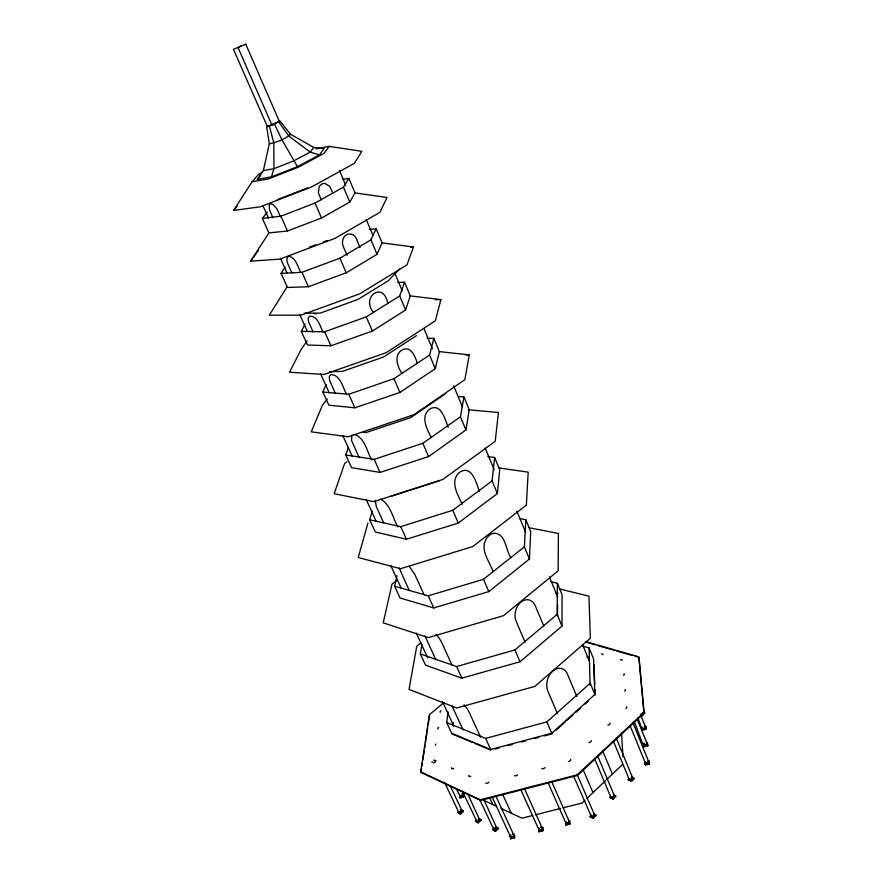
<?xml version="1.0" encoding="UTF-8"?>
<svg xmlns="http://www.w3.org/2000/svg" width="883" height="883" viewBox="0 0 883 883"><rect width="100%" height="100%" fill="white"/><g stroke="black" fill="none" stroke-linecap="round" stroke-linejoin="round"><path stroke-width="1.32" d="M538.983 831.808L538.718 828.309L538.983 831.808L542.957 830.771L542.681 827.272L542.957 830.771M421.942 644.634L420.33 653.928L425.551 665.175L461.886 678.155L520.032 661.753L561.985 626.102L562.041 594.656L557.383 583.31L550.826 581.731M561.985 626.102L557.129 614.402L557.383 583.31M557.537 615.639L557.615 604.932M514.579 837.824L514.381 834.336L514.579 837.824L510.65 838.85L510.462 835.351L510.65 838.85M496.312 828.74C495.617 831.333 491.202 830.219 496.798 828.055L483.619 799.049M496.588 829.325L497.184 827.603L495.617 826.852L498.431 828.585L495.529 831.333L492.615 829.523L495.529 831.333M493.917 827.614L493.454 829.49L494.182 828.21M396.997 575.595L394.613 586.246L400.043 597.979L433.741 607.945L488.818 591.588L529.436 559.027L530.716 531.533L525.849 519.712L519.303 518.487M529.436 559.027L524.37 546.842L525.849 519.712M479.05 820.285C478.365 822.857 474.028 821.731 479.535 819.623L467.869 794.104M479.326 820.87L479.955 819.38L479.16 818.563L479.844 819.567M476.522 820.45L476.257 821.035L476.301 820.351M444.546 782.415L458.553 811.841L460.551 812.128L461.864 810.351L450.22 785.826M459.679 812.36L460.827 812.702L462.085 811.532L462.217 810.539L461.003 810.164M463.244 796.477L463.443 793.96L463.509 797.04L459.745 798.055L459.48 797.492L463.244 796.477L463.509 797.04M459.944 812.934L458.873 811.797M375.198 500.275L376.335 506.676L383.686 522.758M372.218 510.882L369.712 519.811L375.33 532.019L406.423 539.248L458.288 523.067L497.372 493.531L499.734 469.767L494.646 457.482L487.858 456.566M497.372 493.531L492.085 480.871L494.646 457.482M646.058 763.265C653.111 763.685 641.698 762.217 646.301 763.861M645.307 727.537C639.954 729.413 646.268 729.689 645.473 726.93L640.429 714.358M644.447 745.075C651.389 745.462 640.164 744.06 644.678 745.66M452.725 725.274L453.056 722.592M453.001 725.87L453.332 723.188M565.793 821.698C564.392 824.005 569.292 824.645 569.204 822.294C568.376 819.777 569.171 820.749 569.259 822.757M582.559 646.047L589.116 647.956L593.564 658.839L594.866 694.413L551.787 733.232L490.683 749.524L451.732 733.32L446.71 722.548L448.1 711.908M539.8 830.583C538.376 829.181 538.222 827.956 539.491 830.23C541.18 831.896 543.939 827.757 541.334 827.305L540.429 827.36M492.063 796.786L510.54 836.742C511.754 839.391 516.014 835.274 513.034 834.358L512.14 834.424M432.019 762.294L432.118 761.554M421.588 768.365L420.97 772.448L480.562 800.417L577.46 775.473L644.137 713.111L639.038 657.416L635.054 656.268M422.008 765.649L422.416 762.923M422.825 760.208L424.259 750.682M424.679 747.967L425.087 745.241M425.496 742.526L427.758 727.559M428.167 724.844L429.613 715.318M460.286 796.378C461.842 798.077 464.734 793.696 460.286 796.378L456.191 788.674M348.454 447.173L345.75 454.955L351.566 467.648L380.076 472.416L428.597 456.555L465.937 429.955L469.237 409.69L463.928 396.931L458.487 396.5M465.937 429.955L460.44 416.82L463.928 396.931M427.03 338.244L433.84 338.399L439.348 351.611L469.281 354.889L464.833 379.723L413.917 414.712L348.222 436.776L311.246 431.842L322.328 405.418L327.218 399.05M266.71 126.887L274.503 124.216L279.9 120.905L290.496 134.205L313.829 147.472L324.05 148.719L319.414 154.878L297.461 166.677L271.423 176.909L257.361 179.315L263.344 170.596L269.326 143.852L266.71 126.887L267.825 125.783M326.092 384.535L322.88 392.03L328.895 405.198L354.856 407.803L399.922 392.427L435.297 368.652L439.348 351.611M435.297 368.652L429.579 355.065L433.84 338.399M397.692 282.472L404.524 282.218L410.253 295.893L440.904 299.613L435.374 320.794L386.18 352.703L323.918 374.491L289.558 372.229L301.081 349.458L307.196 340.882M647.857 762.78L648.475 762.172C647.658 759.81 648.608 761.179 648.718 762.78L648.1 763.376M641.599 714.623L642.349 714.005M645.462 762.448L644.921 762.857L645.594 763.607M646.213 744.59L646.985 743.376L637.239 719.192M646.444 745.186L647.338 743.607L646.246 743M643.619 743.718L643.685 744.932L644.215 743.133M645.539 728.111L645.473 726.93M367.935 523.045L358.211 557.493L400.562 568.718L472.714 546.588L526.367 505.12L528.177 472.151L498.917 467.935M642.007 727.879L642.173 727.272L641.886 728.232L642.979 728.574M629.568 779.446C630.738 781.874 635.296 777.437 629.568 779.446L628.994 778.409L629.822 780.053M632.813 778.707L631.974 777.073L632.857 777.68L632.394 779.369M591.268 816.356C592.46 818.817 597.085 814.347 591.268 816.356L573.531 775.991M594.579 758.607L610.683 796.731C611.113 799.126 615.793 797.128 614.16 795.164L597.57 755.749M497.096 827.989L496.389 826.963M458.95 812.25L459.215 812.824M462.129 810.925L461.467 809.943M271.423 176.909L274.006 168.675L273.785 142.914L269.47 126.247M566.058 822.305L565.749 823.42L566.776 823.872M305.065 324.138L301.269 331.39L307.472 345.01L330.915 345.783L372.405 331.048L405.617 309.988L410.253 295.893M542.272 829.468L542.615 828.409L541.334 827.305M301.269 331.39L324.635 331.787L366.246 316.876L399.69 295.96L404.524 282.218M369.282 229.425L376.147 228.763L382.085 242.88L413.443 247.03L407.019 264.867L359.778 293.818L301.059 315.154L269.282 315.22L287.152 286.721M510.319 836.168L510.573 835.461L510.219 836.521L511.456 837.636M462.593 795.351L463.012 794.358L462.107 793.949M462.858 795.914L463.211 794.932L462.25 793.938M459.811 796.179L459.811 794.976M459.712 796.124L460.551 796.941M285.165 266.953L281.059 273.399L287.439 287.472L308.41 286.732L346.235 272.792L377.052 254.326L382.085 242.88M510.54 836.742L510.816 837.338M642.294 728.354L643.21 729.159M351.831 435.198L351.522 440.407L359.193 457.692M281.059 273.399L301.953 272.295L339.889 258.2L370.926 239.867L376.147 228.763M462.217 796.499L461.941 795.936M355.01 192.924L387.041 197.483L379.922 212.306L334.867 238.432L279.823 259.127L250.573 261.169L268.94 232.913L287.505 231.004L321.544 218.035L349.778 202.03L355.01 192.924L348.873 178.388L342.405 179.381M594.546 814.932L593.773 813.872L594.546 814.932L594.138 816.278M614.469 796.4L613.972 795.097M268.94 232.913L262.394 218.41L280.882 216.169L315.032 203.035L343.454 187.163L348.873 178.388M632.14 778.762L632.493 777.481L616.323 738.232M611.191 797.161L612.979 797.007L614.215 795.804M593.873 815.671L594.281 814.325L577.107 774.391M591.533 816.963L590.628 815.572L591.124 814.777M316.18 148.885L329.204 146.357L361.864 151.335L354.249 163.454L311.611 186.909L260.342 206.799L233.553 210.452L252.141 181.71L258.862 174.117L262.394 172.24M643.376 712.724L642.482 714.38M250.573 261.169L258.465 250.308M329.204 146.357L323.951 153.432L298.52 167.108L268.333 178.973L252.141 181.71M262.394 218.41L267.262 212.141M313.829 147.472L310.198 152.097L293.609 160.949L274.006 168.675L263.344 170.596M462.085 811.532L461.809 810.969M479.8 820.197L479.535 819.623M493.321 828.431L493.707 828.883M497.063 828.64L496.798 828.055M513.244 837.172L512.968 836.576L511.18 837.04M461.599 812.183L461.334 811.62M233.553 210.452L237.163 206.291M257.361 179.315L260.64 175.574M290.496 134.205C284.856 139.481 276.787 142.119 269.326 143.852M594.579 815.583L594.325 814.976M541.61 830.108L541.334 829.512L539.524 829.987M399.535 268.962L388.255 280.783L357.836 299.492L320.209 313.112L304.381 313.189M644.954 728.685L644.711 728.1M273.311 123.896L271.986 125.231L238.101 47.748L241.103 45.75M592.946 817.713L595.694 814.998L595.959 815.605L593.21 818.32L589.888 816.444L593.21 818.32M612.868 798.486L615.561 795.826L615.815 796.422L613.122 799.093L609.789 797.272L613.122 799.093M631.257 780.738L633.895 778.133L634.137 778.729L631.5 781.345L628.155 779.59L631.5 781.345M566.511 823.265L568.983 822.15M647.051 744.601L646.809 744.005M541.334 829.512L541.996 828.872M642.305 715.727L644.612 712.713L642.305 715.727L640.418 715.131M512.968 836.576L513.641 835.936M648.718 762.78L648.475 762.172M584.965 800.241L582.007 803.055L563.332 807.768M586.941 798.353L605.595 780.605M606.687 779.568L622.471 764.535M495.253 830.748L498.155 828M477.99 822.261L480.882 819.579L481.147 820.152L478.266 822.846L475.44 821.08L478.266 822.846M460.286 813.552L463.145 810.925L463.409 811.488L460.551 814.126L457.813 812.404L460.551 814.126M556.058 730.241L565.076 722.117M567.074 720.307L573.089 714.899M576.091 712.184L580.098 708.574M585.109 704.06L588.111 701.356M446.71 722.548L485.617 738.387L546.875 721.897L590.23 683.199L594.866 694.413M420.33 653.928L456.599 666.533L514.91 649.943L557.129 614.402M443.983 702.482L429.348 714.755L420.694 771.863L480.275 799.799L577.184 774.832L643.884 712.493L638.795 656.82L585.782 641.654M421.081 642.758L416.776 646.19L409.017 689.424L456.798 707.989L534.833 686.422L590.352 638.166L588.95 596.157L559.601 588.961M394.613 586.246L428.255 595.837L483.487 579.281L524.37 546.842M397.416 579.976L392.019 584.082L383.211 622.835L428.266 637.614L503.442 615.694L558.133 570.86L558.398 533.464L529.083 527.736M369.712 519.811L400.727 526.654L452.736 510.275L492.085 480.871M345.75 454.955L374.182 459.337L422.847 443.288L460.44 416.82M445.76 393.52L410.816 417.538L365.992 432.582L363.388 432.251M346.909 461.842L344.657 463.387L334.171 493.718L373.818 501.643L442.825 479.469L495.22 441.29L498.42 412.516L468.299 409.767M322.88 392.03L348.763 394.26L393.961 378.697L429.579 355.065M416.445 335.661L383.664 356.975L342.394 371.379L329.359 371.776M435.462 761.996L433.365 762.912M277.516 199.613L307.582 187.936M309.392 247.185L315.673 244.823M323.2 241.997L326.975 240.573M390.86 496.345L439.127 480.827M641.367 714.038L642.25 713.795M642.14 729.711L646.08 728.641L645.793 726.268L646.312 729.226L642.371 730.296L641.864 727.338M643.586 746.223L647.603 745.142L647.305 742.68L647.846 745.738L643.828 746.819L643.31 743.762L643.983 745.429M494.955 749.071L498.939 748.011M508.233 745.539L512.217 744.479M521.511 741.996L525.495 740.936M534.789 738.453L538.773 737.393M544.083 735.981L552.052 733.85M645.186 764.435L649.281 763.342L648.983 760.782L649.524 763.95L645.429 765.042L644.899 761.874M510.374 838.254L514.303 837.227M538.718 831.201L542.692 830.175M565.694 824.501L569.701 823.453L569.965 824.06L565.959 825.097L565.639 822.57M532.637 815.495L521.963 818.188L501.114 808.431M535.308 814.821L560.661 808.431M313.763 313.653L316.346 313.642M494.877 830.086L494.601 829.501M592.372 817.073L592.118 816.466M477.637 821.62L477.372 821.047M512.283 837.581L512.074 836.974M612.294 797.868L612.04 797.261M513.034 834.358L514.171 835.826L495.827 795.947M410.705 247.229L413.443 247.03M567.692 823.806L567.427 823.199M630.661 780.142L630.418 779.546M435.44 299.712L440.904 299.613M461.301 796.874L461.103 796.311M465.186 354.734L469.281 354.889M631.378 777.581L632.228 777.669M646.676 742.89L647.217 743.972M461.014 810.406L461.743 810.506M478.674 819.027L479.436 819.137M495.827 826.963L496.665 827.559M647.184 763.773L646.974 763.177M458.829 812.404L458.663 811.687M591.025 816.51L590.727 815.252M611.444 797.757L610.661 796.587M555.484 593.023L558.1 593.674M645.55 745.561L645.341 744.976M587.35 642.603L595.297 644.888M597.946 645.639L613.851 650.197M616.5 650.959L632.405 655.517M587.007 656.875L589.634 657.658M319.414 154.878L310.198 152.097L288.84 136.048L278.829 121.997M354.337 434.359C365.109 437.891 366.842 451.588 371.776 460.043M642.956 712.702L644.844 713.298M644.733 726.819L645.363 726.477L645.705 727.515M644.06 729.06L643.862 728.486M631.831 777.371L633.895 778.133M632.073 777.967L634.137 778.729M613.762 795.627L615.815 796.422M593.652 814.148L595.694 814.998M593.917 814.755L595.959 815.605M452.008 733.916L472.118 742.294M474.635 743.331L490.97 750.142M463.145 810.925L460.672 809.788L463.409 811.488M479.182 818.784L480.882 819.579M479.447 819.369L481.147 820.152M495.793 827.371L498.431 828.585M483.95 800.406L496.555 806.3M380.573 499.05C390.705 504.778 392.648 517.67 397.858 527.008M460.805 812.68L460.551 812.128M643.045 712.415L643.608 713.298M478.509 821.378L478.255 820.804M494.105 829.976L479.59 799.369M476.886 821.51L462.714 791.896M409.248 566.389L414.889 574.59L424.204 595.087M568.332 822.79L568.641 823.353M297.461 166.677L281.898 139.669L274.503 124.216M540.65 830.517L540.429 829.921M648.332 761.014L648.884 762.128M495.771 829.843L495.518 829.269M631.356 779.292L631.61 779.877M612.979 797.007L613.244 797.603M489.988 798.353L492.88 804.579M442.493 701.687L453.84 726.135M452.085 706.047L463.056 729.833M416.279 633.1L427.747 657.901M593.067 816.223L593.332 816.808M568.95 820.87L569.48 822.051M435.904 659.789L425.738 637.692A13.775 5.519 51.9 0 1 424.977 635.826M390.816 565.639L401.18 588.144M342.747 435.496L352.383 456.599M480.562 737.139L469.447 712.791A14.47 5.552 50.8 0 0 464.039 704.7M409.315 590.55L399.182 567.979M502.835 794.777L511.279 813.188M366.246 499.646L376.003 520.915M320.485 373.597L329.348 393.078M485.617 738.387L490.683 749.524M452.151 665.44L441.941 643.023A13.775 5.519 51.9 0 0 435.948 634.358M566.091 823.574L548.078 782.757M428.255 595.837L433.741 607.945M299.668 314.436L307.45 331.6M335.385 393.476L329.536 380.187L329.304 376.599L330.827 374.635C340.319 374.591 342.792 387.438 346.302 393.818M456.599 666.533L461.886 678.155M521.091 790.329L538.862 829.689M280.375 258.233L286.997 272.88M313.024 331.909L308.498 321.511L308.255 318.145L309.591 316.191C317.714 315.54 320.176 326.688 323.023 332.085M400.727 526.654L406.423 539.248M348.763 394.26L354.856 407.803M262.902 205.651L268.498 218.09M524.833 789.468L542.504 828.773M291.931 272.935L288.167 264.558A8.885 4.095 59.7 0 1 286.931 258.896A8.731 4.018 59.7 0 1 293.145 258.465A8.885 4.095 59.7 0 1 296.964 264.017L300.75 272.472M374.182 459.337L380.076 472.416M301.953 272.295L308.41 286.732M324.635 331.787L330.915 345.783M272.913 217.759L269.458 209.746L269.282 205.165A7.804 3.62 61 0 1 273.101 204.635L276.854 208.774L280.595 216.832M280.882 216.169L287.505 231.004M569.877 821.168L569.612 820.561L569.965 824.06M551.765 781.775L569.215 821.444M315.032 203.035L321.544 218.035M514.91 649.943L520.032 661.753M483.487 579.281L488.818 591.588M452.736 510.275L458.288 523.067M422.847 443.288L428.597 456.555M393.961 378.697L399.922 392.427M366.246 316.876L372.405 331.048M339.889 258.2L346.235 272.792M401.765 373.377C397.637 366.699 393.498 355.683 401.721 350.198C410.297 344.734 415.639 356.666 417.096 363.2M373.619 312.549C360.319 297.229 383.531 280.066 387.847 303.653M347.052 255.286L343.344 246.699A8.973 7.45 84.3 0 1 342.803 239.867A8.819 7.329 84.3 0 1 352.063 234.47M321.147 199.746L318.355 192.715L319.193 186.754A7.881 6.545 80.5 0 1 325.087 183.498L329.723 186.412L332.88 193.2M546.875 721.897L551.787 733.232M493.012 571.698C489.91 561.709 480.319 551.147 485.551 540.175A12.803 9.823 -78.3 0 1 494.59 533.166C506.158 534.116 505.562 550.241 510.838 557.559M462.306 504.204C457.758 495.01 449.127 480.495 459.955 472.074C471.952 464.425 476.654 483.95 479.447 491.378M431.368 437.659C427.096 429.513 419.955 416.334 429.778 409.072C441.125 402.361 445.462 420.385 448.156 427.416M356.412 239.05L360.065 247.593M583.299 770.031L592.957 792.636M557.493 713.696L547.913 691.301A14.658 10.574 -74.2 0 1 552.758 671.113A14.658 10.574 -74.2 0 1 567.449 674.159L576.798 696.455M525.087 642.162L516.191 621.433A13.985 10.419 -76 0 1 520.882 602.173A13.985 10.419 -76 0 1 535.219 605.683L543.74 625.937M343.454 187.163L349.778 202.03M370.926 239.867L377.052 254.326M339.381 170.353L345.717 185.309M399.69 295.96L405.617 309.988M366.257 219.525L372.968 235.441M395.021 273.631L402.262 290.849M453.619 385.794L462.471 407.008M602.46 750.362L612.405 774.126M423.928 328.542L432.438 348.851M538.63 829.115L539.138 830.285M485.22 448.145L494.116 469.546M613.354 741.069L629.303 779.634M516.864 511.158L525.727 532.548M549.425 576.919L557.67 596.908M582.548 644.59L589.314 661.069M630.208 725.958L645.142 762.47L645.429 765.042M634.193 721.444L643.828 746.819M632.824 722.426L648.641 761.521M649.281 763.342L649.524 763.95M637.956 717.835L642.371 730.296M647.603 745.142L647.846 745.738M646.08 728.641L646.312 729.226M462.681 794.203L463.122 795.274M459.546 795.605L459.977 796.687M610.881 796.698L610.937 797.327M621.466 732.713L623.023 756.886M594.016 664.91L594.723 684.082M594.921 689.557L595.12 695.031M589.116 647.956L590.065 685.142M565.882 822.205L565.959 825.097M352.229 234.37A8.973 7.45 84.3 0 1 356.566 238.951M601.455 653.928A1.777 0.949 -21 0 1 602.747 654.778M624.016 673.696A1.843 1.015 -20.5 0 1 623.519 675.296M625.153 689.435A1.876 1.049 -20.5 0 1 624.645 691.091M610.054 723.034A1.932 1.115 -21.3 0 1 609.667 724.281A1.932 1.115 -21.3 0 1 607.912 725.064M591.157 740.495A1.943 1.148 -22.1 0 1 590.738 741.764A1.943 1.148 -22.1 0 1 588.961 742.57M544.966 767.57A1.954 1.159 -24 0 1 543.365 768.618A1.954 1.159 -24 0 1 541.765 768.442M517.604 774.7A1.954 1.148 -25 0 1 516.003 775.749A1.954 1.148 -25 0 1 514.436 775.561M470.782 776.212A1.909 1.093 -26.3 0 1 469.083 776.378A1.909 1.093 -26.3 0 1 468.707 775.34M453.63 768.497A1.876 1.06 -26.7 0 1 451.975 768.663A1.876 1.06 -26.7 0 1 451.632 767.647M435.628 745.219A1.821 0.993 -26.6 0 1 435.761 744.115M437.902 728.961A1.788 0.949 -26.3 0 1 438.674 727.338M440.231 712.316A1.755 0.916 -25.9 0 1 440.981 710.749M620.285 659.954A1.81 0.982 -20.4 0 1 622.471 660.054M626.4 706.808A1.909 1.093 -20.6 0 1 625.881 708.519M570.661 759.413A1.965 1.17 -23 0 1 570.219 760.727A1.965 1.17 -23 0 1 568.42 761.532M488.862 782.195A1.943 1.137 -26 0 1 487.25 783.232A1.943 1.137 -26 0 1 485.716 783.044M436.047 760.583A1.854 1.026 -27 0 1 434.436 760.749A1.854 1.026 -27 0 1 434.116 759.766M245.75 44.15L233.476 49.327L267.273 126.335L279.37 121.446L245.75 44.15"/></g></svg>
